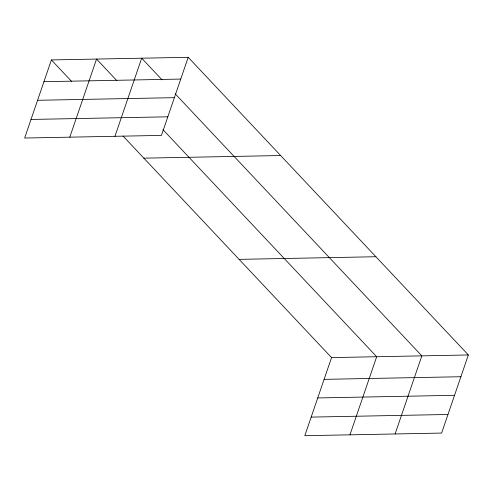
<?xml version="1.0" encoding="UTF-8"?>
<svg xmlns="http://www.w3.org/2000/svg" width="493" height="493" viewBox="0 0 493 493"><rect width="100%" height="100%" fill="white"/><g stroke="black" fill="none" stroke-linecap="round" stroke-linejoin="round"><path stroke-width="0.74" d="M51.389 59.93L24.65 138.034L161.451 135.409L188.197 57.305L51.389 59.93L71.762 81.573M69.796 137.171L96.536 59.068L116.909 80.71M114.943 136.302L141.682 58.199L162.049 79.841M122.948 135.957L331.549 357.591L304.803 435.695L441.611 433.07L468.35 354.966L188.197 57.305M349.95 434.826L376.689 356.722L162.869 129.542M395.096 433.963L421.835 355.86L175.107 93.719M43.939 81.696L180.746 79.071M37.573 100.289L174.38 97.663M31.016 119.442L167.817 116.816M143.839 158.161L280.646 155.535M239.093 259.361L375.9 256.736M331.549 357.591L468.35 354.966M324.092 379.351L460.9 376.732M317.726 397.943L454.534 395.318M311.169 417.103L447.977 414.477"/></g></svg>
